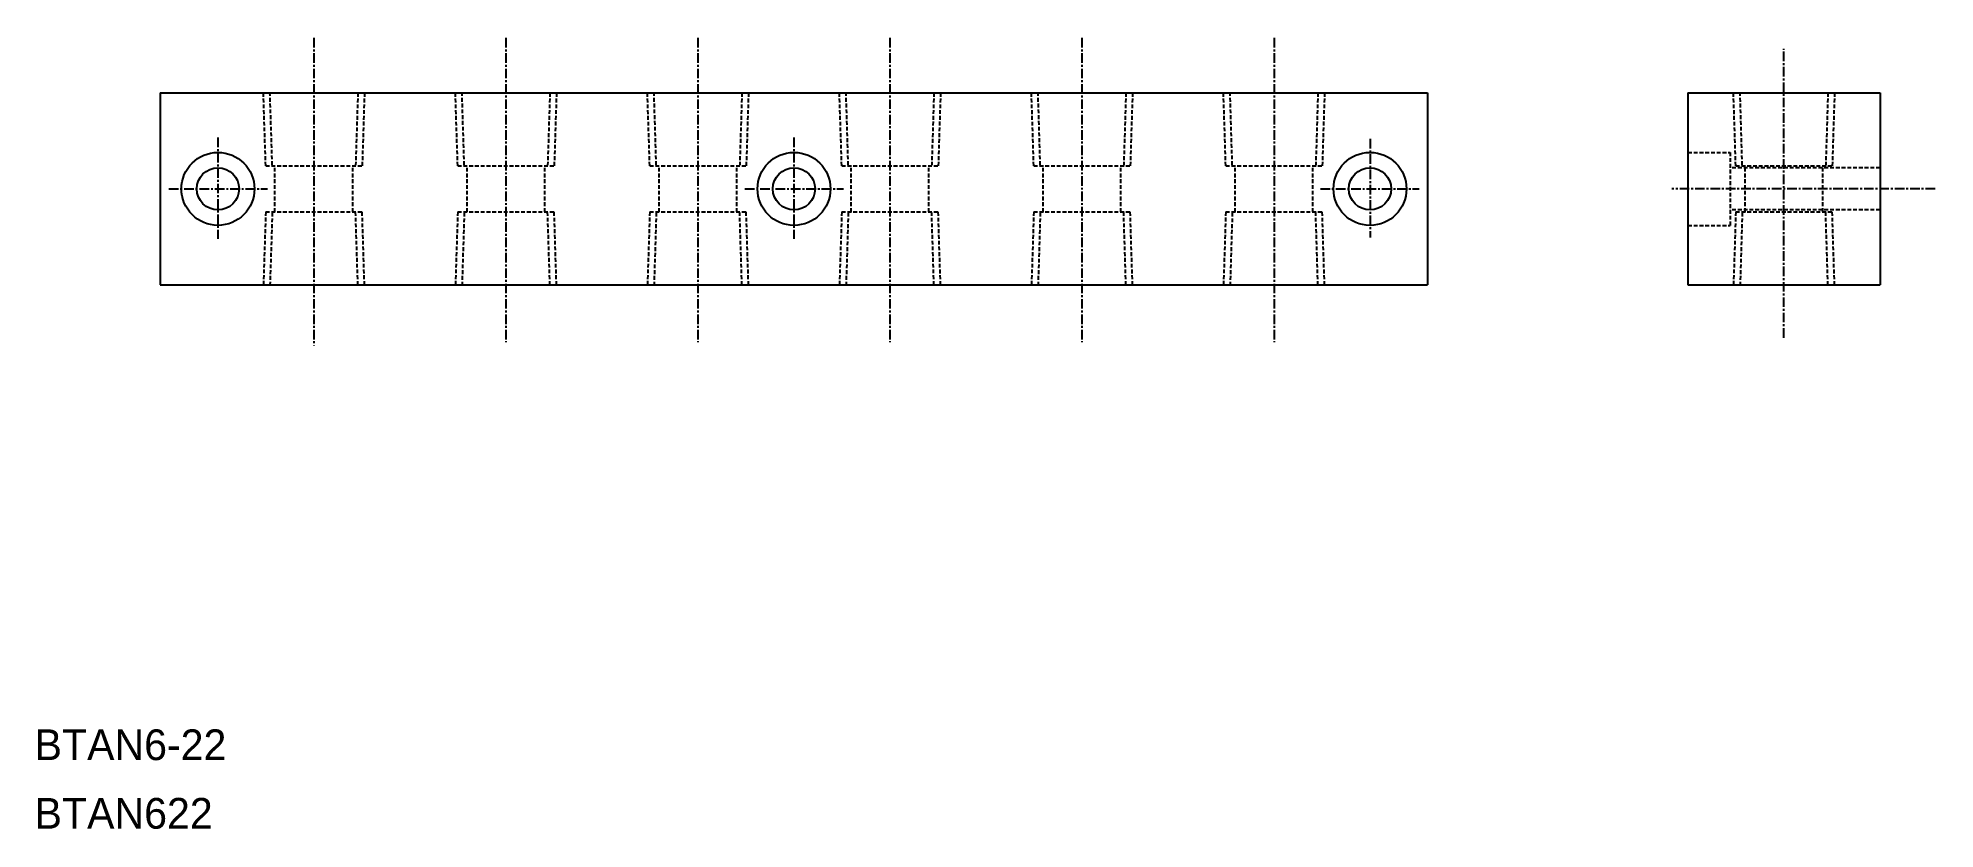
# Model space of a CAD drawing. Extents: x 4414 to 4661, y 17938 to 18041.
import ezdxf

# ---------------------------------------------------------------- set-up
doc = ezdxf.new("R2010")
doc.units = 0
doc.linetypes.add('CENTER', pattern=[2, 1.25, -0.25, 0.25, -0.25])
doc.linetypes.add('DASHED', pattern=[0.75, 0.5, -0.25])
doc.layers.get('0').update_dxf_attribs({"linetype": 'CONTINUOUS'})
doc.layers.add('CENTER', color=1, linetype='CENTER')

msp = doc.modelspace()

# ---------------------------------------------------------------- linework, layer by layer
at = {"color": 7, "linetype": 'CONTINUOUS'}
for p, q in [((4430.23, 18034.22), (4595.23, 18034.22)), ((4430.23, 18034.22), (4430.23, 18009.22)), ((4595.23, 18034.22), (4595.23, 18009.22)), ((4629.13, 18034.22), (4654.13, 18034.22)), ((4629.13, 18034.22), (4629.13, 18009.22)), ((4654.13, 18034.22), (4654.13, 18009.22)), ((4430.23, 18009.22), (4595.23, 18009.22)), ((4629.13, 18009.22), (4654.13, 18009.22))]:
    msp.add_line(p, q, dxfattribs=at)
at = {"color": 3, "linetype": 'DASHED'}
for p, q in [((4443.95, 18024.72), (4443.65, 18034.22)), ((4444.8, 18024.82), (4444.51, 18034.22)), ((4455.95, 18034.22), (4455.66, 18024.82)), ((4456.81, 18034.22), (4456.51, 18024.72)), ((4468.95, 18024.72), (4468.65, 18034.22)), ((4469.8, 18024.82), (4469.51, 18034.22)), ((4480.95, 18034.22), (4480.66, 18024.82)), ((4481.81, 18034.22), (4481.51, 18024.72)), ((4493.95, 18024.72), (4493.65, 18034.22)), ((4494.8, 18024.82), (4494.51, 18034.22)), ((4505.95, 18034.22), (4505.66, 18024.82)), ((4506.81, 18034.22), (4506.51, 18024.72)), ((4518.95, 18024.72), (4518.65, 18034.22)), ((4519.8, 18024.82), (4519.51, 18034.22)), ((4530.95, 18034.22), (4530.66, 18024.82)), ((4531.81, 18034.22), (4531.51, 18024.72)), ((4543.95, 18024.72), (4543.65, 18034.22)), ((4544.8, 18024.82), (4544.51, 18034.22)), ((4555.95, 18034.22), (4555.66, 18024.82)), ((4556.81, 18034.22), (4556.51, 18024.72)), ((4568.95, 18024.72), (4568.65, 18034.22)), ((4569.8, 18024.82), (4569.51, 18034.22)), ((4580.95, 18034.22), (4580.66, 18024.82)), ((4581.81, 18034.22), (4581.51, 18024.72)), ((4635.35, 18024.72), (4635.05, 18034.22)), ((4636.2, 18024.82), (4635.91, 18034.22)), ((4647.35, 18034.22), (4647.06, 18024.82)), ((4648.21, 18034.22), (4647.91, 18024.72)), ((4629.13, 18026.47), (4634.63, 18026.47)), ((4634.63, 18026.47), (4634.63, 18016.97)), ((4443.95, 18024.72), (4456.51, 18024.72)), ((4445.16, 18018.72), (4445.16, 18024.72)), ((4455.29, 18018.72), (4455.29, 18024.72)), ((4468.95, 18024.72), (4481.51, 18024.72)), ((4470.16, 18018.72), (4470.16, 18024.72)), ((4480.29, 18018.72), (4480.29, 18024.72)), ((4493.95, 18024.72), (4506.51, 18024.72)), ((4495.16, 18018.72), (4495.16, 18024.72)), ((4505.29, 18018.72), (4505.29, 18024.72)), ((4518.95, 18024.72), (4531.51, 18024.72)), ((4520.16, 18018.72), (4520.16, 18024.72)), ((4530.29, 18018.72), (4530.29, 18024.72)), ((4543.95, 18024.72), (4556.51, 18024.72)), ((4545.16, 18018.72), (4545.16, 18024.72)), ((4555.29, 18018.72), (4555.29, 18024.72)), ((4568.95, 18024.72), (4581.51, 18024.72)), ((4570.16, 18018.72), (4570.16, 18024.72)), ((4580.29, 18018.72), (4580.29, 18024.72)), ((4654.13, 18024.47), (4634.63, 18024.47)), ((4635.35, 18024.72), (4647.91, 18024.72)), ((4636.56, 18018.72), (4636.56, 18024.72)), ((4646.69, 18018.72), (4646.69, 18024.72)), ((4654.13, 18018.97), (4634.63, 18018.97)), ((4443.95, 18018.72), (4443.65, 18009.22)), ((4443.95, 18018.72), (4456.51, 18018.72)), ((4444.8, 18018.62), (4444.51, 18009.22)), ((4455.95, 18009.22), (4455.66, 18018.62)), ((4456.81, 18009.22), (4456.51, 18018.72)), ((4468.95, 18018.72), (4468.65, 18009.22)), ((4468.95, 18018.72), (4481.51, 18018.72)), ((4469.8, 18018.62), (4469.51, 18009.22)), ((4480.95, 18009.22), (4480.66, 18018.62)), ((4481.81, 18009.22), (4481.51, 18018.72)), ((4493.95, 18018.72), (4493.65, 18009.22)), ((4493.95, 18018.72), (4506.51, 18018.72)), ((4494.8, 18018.62), (4494.51, 18009.22)), ((4505.95, 18009.22), (4505.66, 18018.62)), ((4506.81, 18009.22), (4506.51, 18018.72)), ((4518.95, 18018.72), (4518.65, 18009.22)), ((4518.95, 18018.72), (4531.51, 18018.72)), ((4519.8, 18018.62), (4519.51, 18009.22)), ((4530.95, 18009.22), (4530.66, 18018.62)), ((4531.81, 18009.22), (4531.51, 18018.72)), ((4543.95, 18018.72), (4543.65, 18009.22)), ((4543.95, 18018.72), (4556.51, 18018.72)), ((4544.8, 18018.62), (4544.51, 18009.22)), ((4555.95, 18009.22), (4555.66, 18018.62)), ((4556.81, 18009.22), (4556.51, 18018.72)), ((4568.95, 18018.72), (4568.65, 18009.22)), ((4568.95, 18018.72), (4581.51, 18018.72)), ((4569.8, 18018.62), (4569.51, 18009.22)), ((4580.95, 18009.22), (4580.66, 18018.62)), ((4581.81, 18009.22), (4581.51, 18018.72)), ((4629.13, 18016.97), (4634.63, 18016.97)), ((4635.35, 18018.72), (4635.05, 18009.22)), ((4635.35, 18018.72), (4647.91, 18018.72)), ((4636.2, 18018.62), (4635.91, 18009.22)), ((4647.35, 18009.22), (4647.06, 18018.62)), ((4648.21, 18009.22), (4647.91, 18018.72))]:
    msp.add_line(p, q, dxfattribs=at)
at = {"color": 7, "linetype": 'CONTINUOUS'}
for centre, radius in [((4437.73, 18021.72), 4.75), ((4512.73, 18021.72), 4.75), ((4587.73, 18021.72), 4.75), ((4437.73, 18021.72), 2.75), ((4512.73, 18021.72), 2.75), ((4587.73, 18021.72), 2.75)]:
    msp.add_circle(centre, radius, dxfattribs=at)
at = {"layer": 'CENTER', "color": 1, "linetype": 'CENTER'}
for p, q in [((4450.23, 18041.37), (4450.23, 18001.34)), ((4475.23, 18041.37), (4475.23, 18001.77)), ((4500.23, 18041.37), (4500.23, 18001.77)), ((4525.23, 18041.37), (4525.23, 18001.77)), ((4550.23, 18041.37), (4550.23, 18001.77)), ((4575.23, 18041.37), (4575.23, 18001.77)), ((4641.63, 18002.34), (4641.63, 18039.97)), ((4437.73, 18028.39), (4437.73, 18015.21)), ((4512.73, 18028.39), (4512.73, 18015.21)), ((4587.73, 18028.23), (4587.73, 18015.37)), ((4431.33, 18021.72), (4444.2, 18021.72)), ((4506.33, 18021.72), (4519.2, 18021.72)), ((4581.28, 18021.72), (4594.15, 18021.72)), ((4661.3, 18021.72), (4627.03, 18021.72))]:
    msp.add_line(p, q, dxfattribs=at)

# ---------------------------------------------------------------- texts
at = {"color": 7, "linetype": 'CONTINUOUS'}
for s, p in [('BTAN6-22', (4413.86, 17947.33)), ('BTAN622', (4413.86, 17938.4))]:
    msp.add_text(s, height=4, dxfattribs=at).set_placement(p)

doc.saveas('drawing.dxf')
